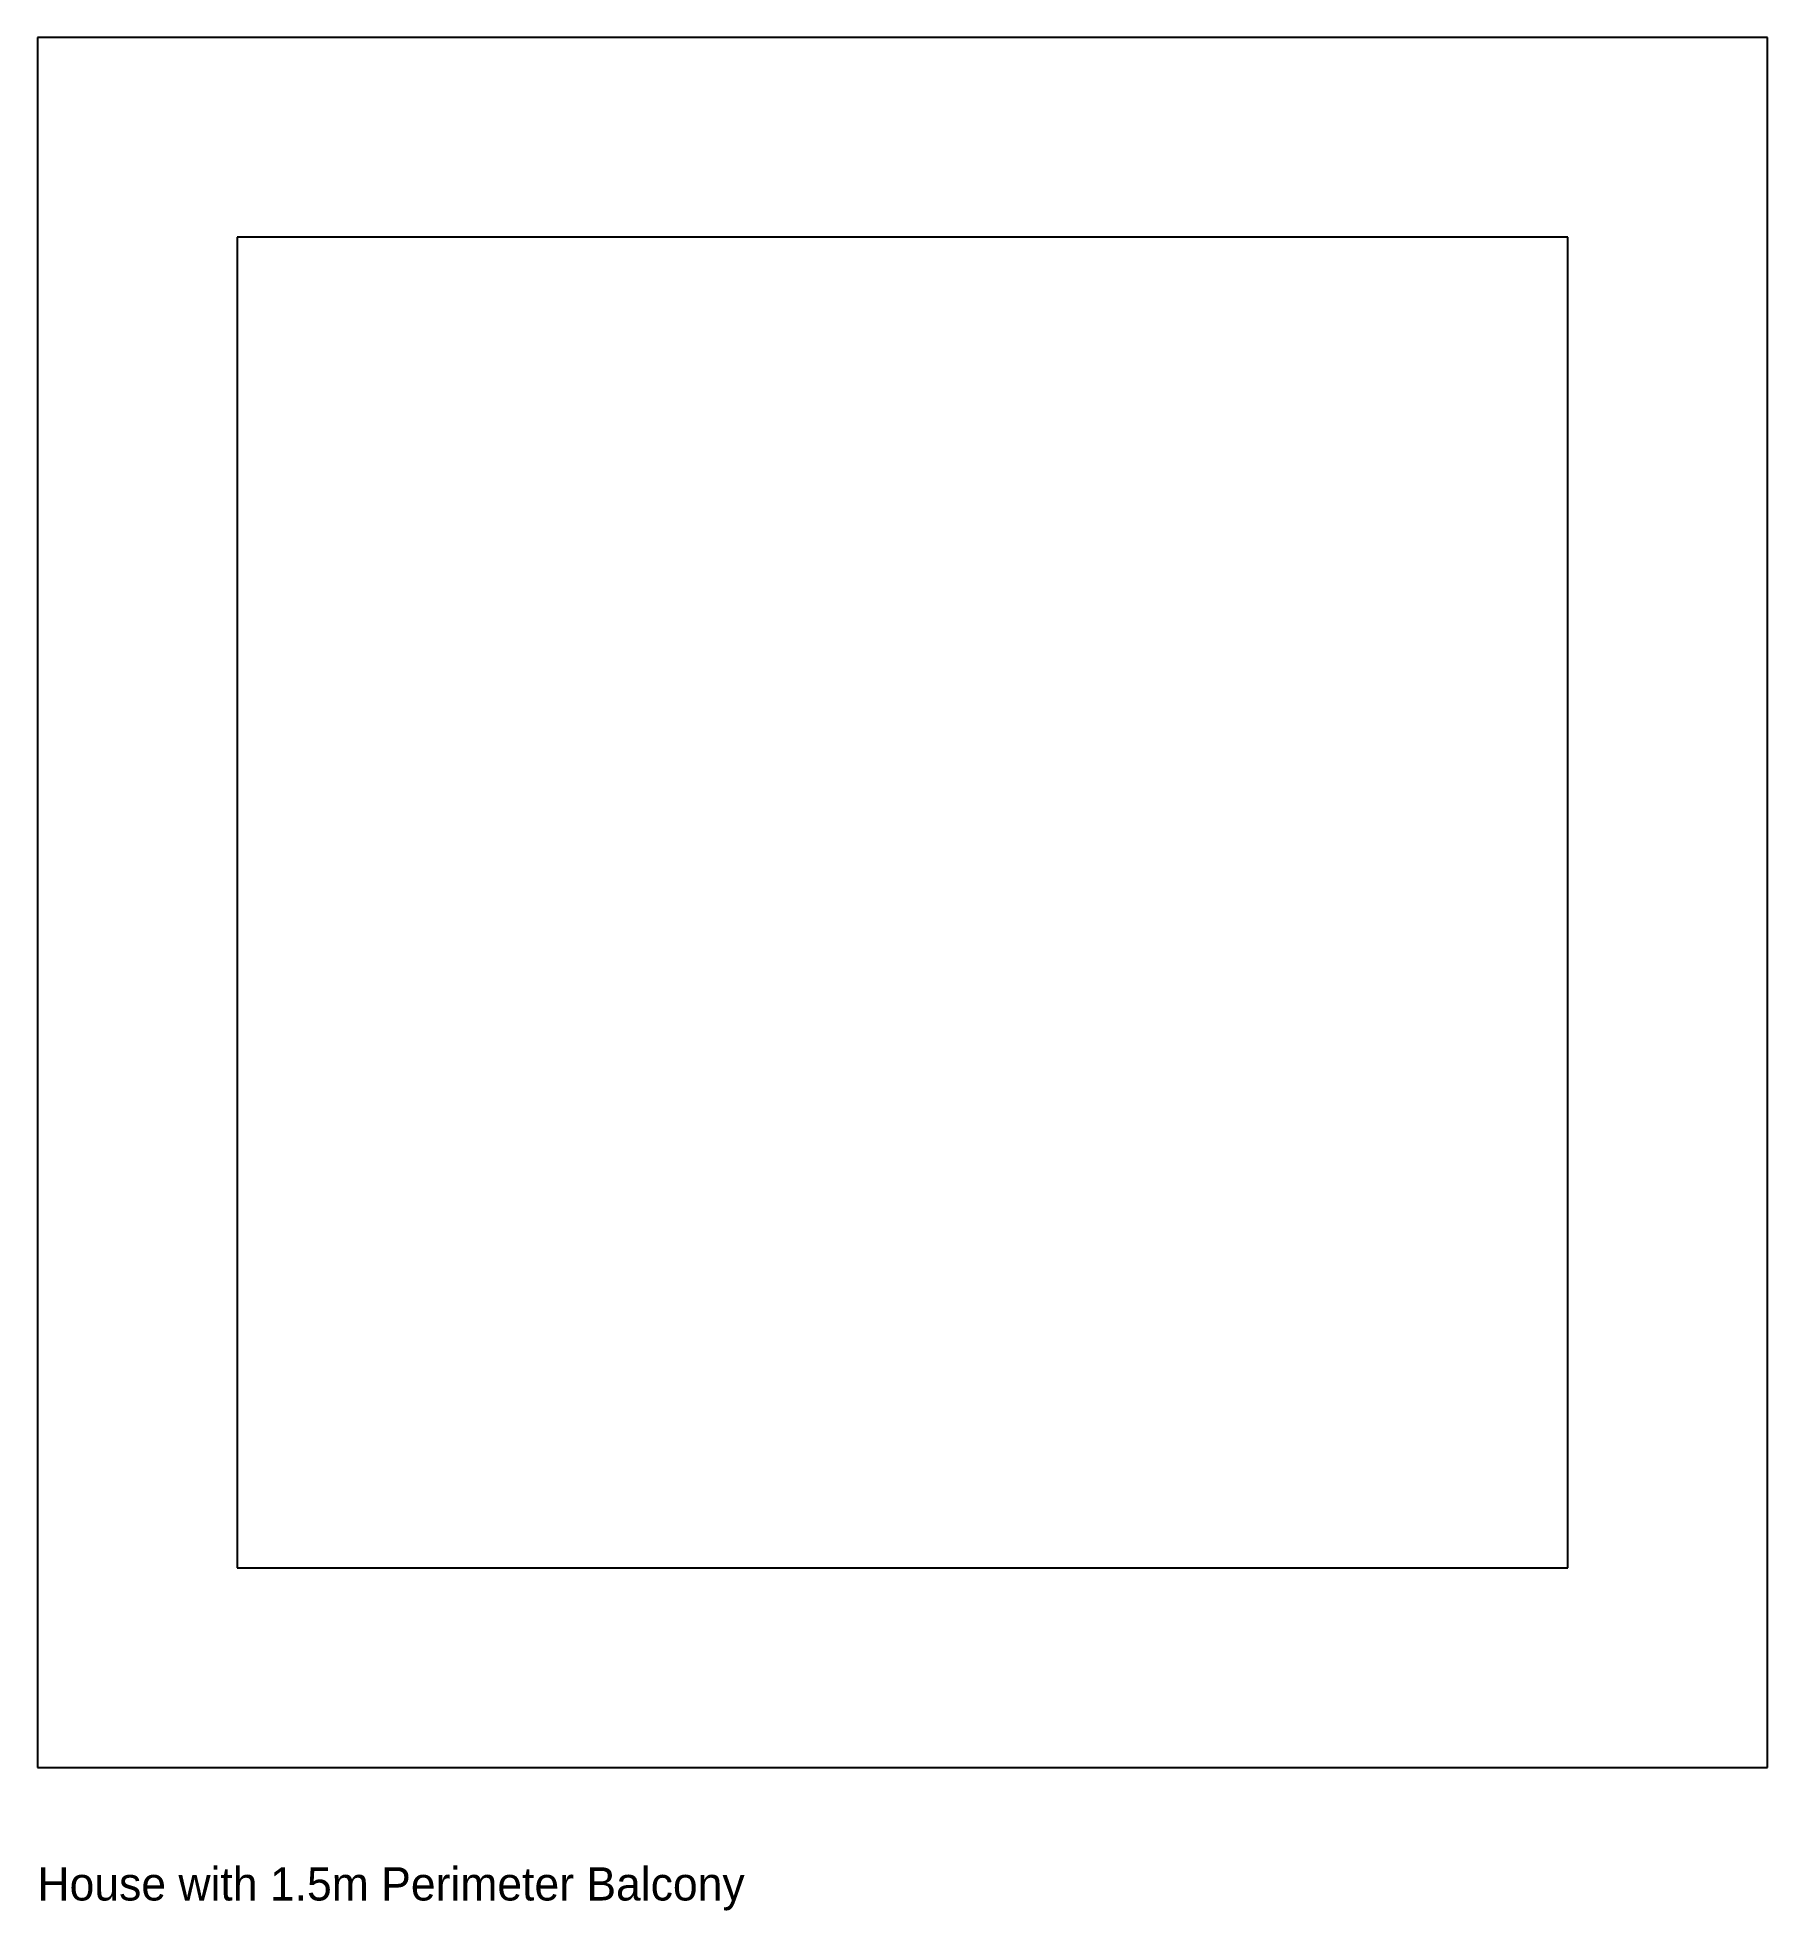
# Model space of a CAD drawing. Header units: metres. Extents: x 0 to 13000, y -1075 to 13000.
import ezdxf

# ---------------------------------------------------------------- set-up
doc = ezdxf.new("R2010")
doc.units = ezdxf.units.M
doc.layers.add('ANNOTATION', color=3, linetype='Continuous')
doc.layers.add('WALLS', color=7, linetype='Continuous')

msp = doc.modelspace()

# ---------------------------------------------------------------- linework, layer by layer
at = {"layer": 'WALLS'}
for p, q in [((13000, 13000), (0, 13000)), ((0, 13000), (0, 0)), ((13000, 0), (13000, 13000)), ((11500, 11500), (1500, 11500)), ((1500, 11500), (1500, 1500)), ((11500, 1500), (11500, 11500)), ((1500, 1500), (11500, 1500)), ((0, 0), (13000, 0))]:
    msp.add_line(p, q, dxfattribs=at)

# ---------------------------------------------------------------- texts
at = {"layer": 'ANNOTATION'}
msp.add_text('House with 1.5m Perimeter Balcony', height=250, dxfattribs=at).set_placement((0, -1000))

doc.saveas('drawing.dxf')
